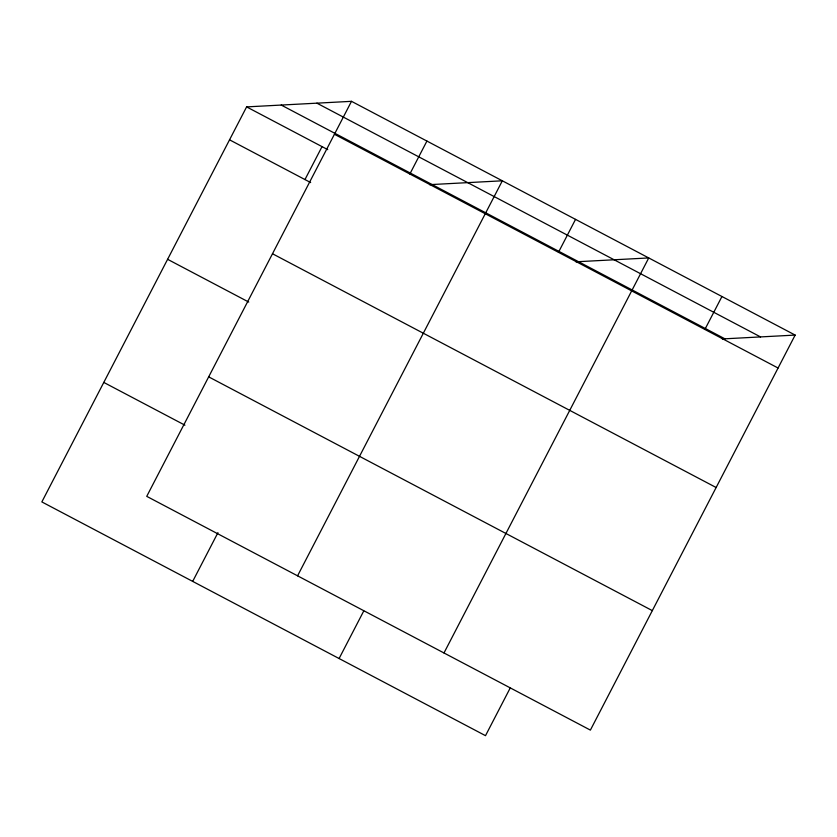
<?xml version="1.0" encoding="UTF-8"?>
<svg xmlns="http://www.w3.org/2000/svg" width="837" height="837" viewBox="0 0 837 837"><rect width="100%" height="100%" fill="white"/><g stroke="black" fill="none" stroke-linecap="round" stroke-linejoin="round"><path stroke-width="1.26" d="M351.498 101.329L146.737 496.351L590.388 730.105L795.15 335.082L351.498 101.329L246.612 106.895L41.85 501.918L485.502 735.671L510.151 688.108M304.961 179.568L322.036 146.632M192.688 581.391L217.944 532.667M409.848 174.002L426.922 141.066M297.574 575.825L502.336 180.802L429.507 184.663M339.1 658.531L363.75 610.968M558.467 252.314L575.542 219.378M443.987 652.965L648.748 257.942L575.908 261.803M704.88 329.454L721.944 296.518M722.31 338.943L795.15 335.082M316.888 103.16L760.54 336.924M281.222 105.054L724.873 338.807M334.423 134.265L778.075 368.018M246.612 106.895L327.748 149.635M229.537 139.821L310.673 182.571M272.485 253.747L716.137 487.511M167.599 259.313L248.735 302.063M208.675 376.859L652.326 610.623M103.788 382.425L184.925 425.175"/></g></svg>
